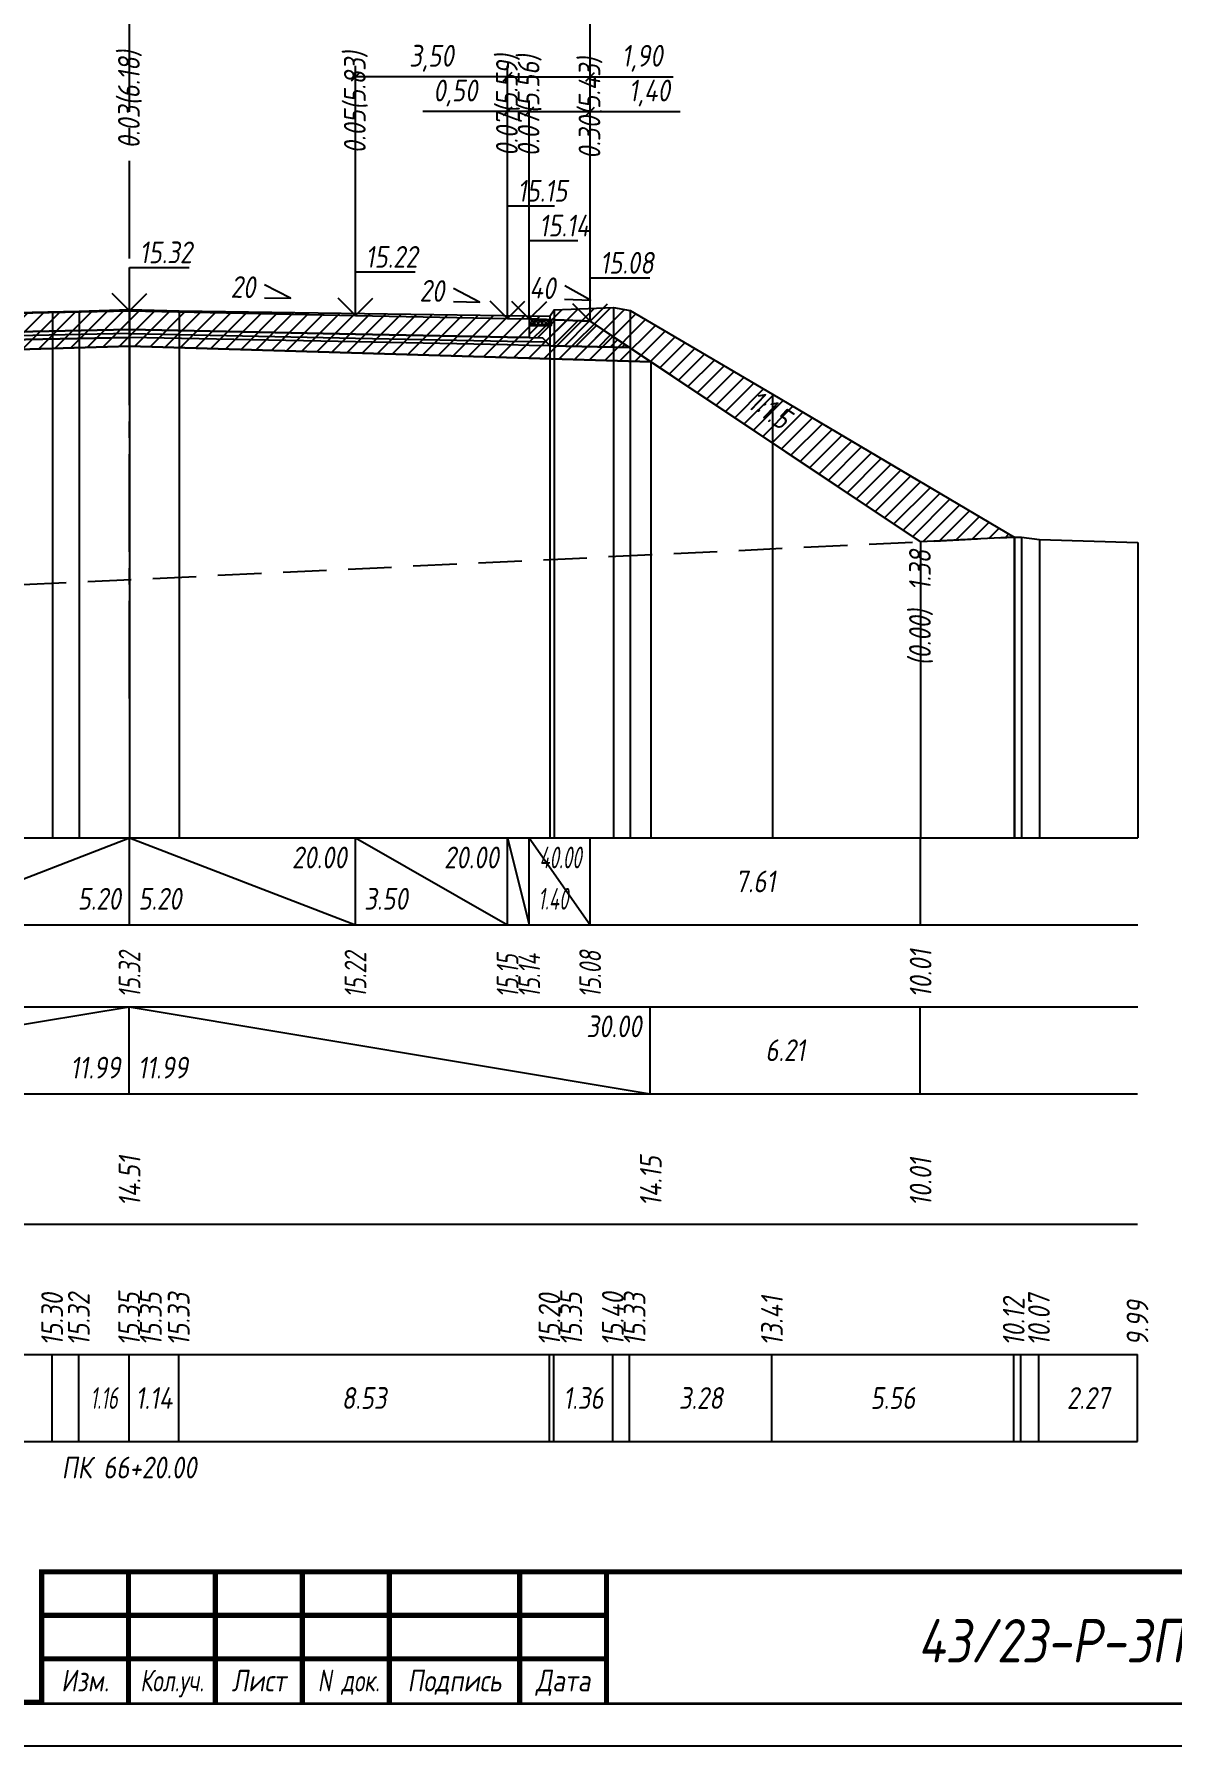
# Model space of a CAD drawing. Extents: x -717 to 1451, y -133302 to 233.
# Drawn here: x 199.1 to 330, y -104137.4 to -103940.6 of the extents above; entities that cross this region are included whole.
import ezdxf
from ezdxf.enums import TextEntityAlignment as Align

# ---------------------------------------------------------------- set-up
doc = ezdxf.new("R2010")
doc.units = 0
doc.linetypes.add('осевая2', pattern=[1.125, 0.75, -0.125, 0.125, -0.125])
doc.linetypes.add('штриховая', pattern=[0.75, 0.5, -0.25])
for name, color, linetype in [('Зарамочное оформление', 7, 'Continuous'), ('Интерполированный поперечник', 2, 'Continuous'), ('Код_510', 7, 'Continuous'), ('Код_514', 1, 'Continuous'), ('Код_516', 1, 'Continuous'), ('Контур_0', 7, 'Continuous'), ('Контур_2521', 7, 'Continuous'), ('Контур_2564', 7, 'Continuous'), ('Контур_2660', 7, 'Continuous'), ('Контур_2665', 7, 'Continuous'), ('Контур_400', 7, 'Continuous'), ('Контур_508', 7, 'Continuous'), ('Контур_512', 7, 'Continuous'), ('Контур_513', 7, 'Continuous'), ('Контур_818', 7, 'Continuous'), ('Красный поперечник', 1, 'Continuous'), ('Объём_2501', 7, 'Continuous'), ('Объём_2564', 7, 'Continuous'), ('Объём_2650', 7, 'Continuous'), ('Объём_2660', 7, 'Continuous'), ('Объём_2661', 7, 'Continuous'), ('Объём_2665', 7, 'Continuous'), ('Объём_2666', 7, 'Continuous'), ('Объём_2667', 7, 'Continuous'), ('Объём_2668', 7, 'Continuous'), ('Объём_2669', 7, 'Continuous'), ('Объём_2675', 7, 'Continuous'), ('Ось', 1, 'осевая2'), ('Откосы', 7, 'Continuous'), ('Отметки покрытия', 7, 'Continuous'), ('Подписи поперечников', 7, 'Continuous'), ('Рабочие отметки', 7, 'Continuous'), ('Рабочие отметки доп.', 7, 'Continuous'), ('Таблица', 7, 'Continuous'), ('Уклоны проезжей части', 7, 'Continuous'), ('Черный поперечник', 3, 'Continuous')]:
    doc.layers.add(name, color=color, linetype=linetype)
for name, color, linetype, true_color in [('Контур_2540', 2, 'Continuous', 0xffff00), ('Контур_2560', 2, 'Continuous', 0xffff00), ('Контур_2561', 7, 'Continuous', 0xff8040), ('Контур_2562', 3, 'Continuous', 0x00ff00), ('Контур_2563', 7, 'Continuous', 0xff8000), ('Контур_2570', 7, 'Continuous', 0x80ff00), ('Контур_2736', 4, 'Continuous', 0x00ffff), ('Контур_2737', 4, 'Continuous', 0x00ffff), ('Контур_2738', 4, 'Continuous', 0x00ffff), ('Контур_2739', 4, 'Continuous', 0x00ffff), ('Контур_2741', 4, 'Continuous', 0x00ffff), ('Контур_2742', 4, 'Continuous', 0x00ffff), ('Контур_2743', 4, 'Continuous', 0x00ffff), ('Контур_2744', 7, 'Continuous', 0xa4ffff), ('Контур_2745', 7, 'Continuous', 0xa4ffff), ('Контур_2747', 4, 'Continuous', 0x00ffff), ('Контур_2748', 4, 'Continuous', 0x00ffff), ('Контур_2749', 4, 'Continuous', 0x00ffff), ('Контур_2750', 4, 'Continuous', 0x00ffff), ('Контур_2751', 4, 'Continuous', 0x00ffff), ('Контур_2752', 4, 'Continuous', 0x00ffff), ('Контур_402', 7, 'Continuous', 0xff6464), ('Контур_703', 4, 'Continuous', 0x00ffff), ('Контур_705', 4, 'Continuous', 0x00ffff), ('Контур_707', 4, 'Continuous', 0x00ffff), ('Контур_720', 131, 'Continuous', 0xaaffff), ('Объём_2500', 7, 'Continuous', 0xc0c0c0), ('Объём_2520', 7, 'Continuous', 0x80ffff), ('Объём_2540', 2, 'Continuous', 0xffff00), ('Объём_2560', 2, 'Continuous', 0xffff00), ('Объём_2561', 7, 'Continuous', 0xff8040), ('Объём_2562', 3, 'Continuous', 0x00ff00), ('Объём_2563', 7, 'Continuous', 0xff8000), ('Объём_2580', 3, 'Continuous', 0x00ff00), ('Объём_2600', 7, 'Continuous', 0x808000)]:
    doc.layers.add(name, color=color, linetype=linetype, true_color=true_color)
doc.styles.get("Standard").update_dxf_attribs({"font": 'txt', "height": 2.5})
doc.styles.add('М', font='romand.shx', dxfattribs={"width": 0.8, "oblique": 10, "height": 2.5})
doc.dimstyles.new('ISO-25', dxfattribs={"dimtxt": 2.5, "dimasz": 2.5, "dimexe": 1.25, "dimexo": 0.625, "dimtad": 1, "dimtxsty": 'Standard', "dimcen": 2.5, "dimadec": 0, "dimazin": 0, "dimtfac": 1, "dimtmove": 0, "dimatfit": 3, "dimfxl": 1, "dimarcsym": 0})

# ---------------------------------------------------------------- blocks, each defined once
blk = doc.blocks.new('_Oblique')
at = {"color": 0, "linetype": 'ByBlock', "lineweight": -2}
blk.add_line((-0.5, -0.5), (0.5, 0.5), dxfattribs=at)
blk = doc.blocks.new('*D2106')
at = {"color": 0, "lineweight": -2, "transparency": 16777216}
for p, q in [((256.06, -103972.73), (256.06, -103948.19)), ((263.06, -103973.01), (263.06, -103948.19)), ((256.06, -103949.44), (263.06, -103949.44)), ((263.06, -103949.44), (273.42, -103949.44))]:
    blk.add_line(p, q, dxfattribs=at)
at = {"layer": 'Defpoints', "color": 0, "transparency": 16777216}
for p in [(263.06, -103949.44), (256.06, -103973.36), (263.06, -103973.64)]:
    blk.add_point(p, dxfattribs=at)
at = {"color": 0, "lineweight": -2, "transparency": 16777216, "rotation": 180}
blk.add_blockref('_Oblique', (256.06, -103949.44), dxfattribs=at)
at = {"color": 0, "lineweight": -2, "transparency": 16777216}
blk.add_blockref('_Oblique', (263.06, -103949.44), dxfattribs=at)
at = {"color": 0, "transparency": 16777216, "insert": (269.88, -103947.32), "char_height": 2.5, "width": 8.75, "attachment_point": 5, "style": 'М'}
blk.add_mtext('1,40', dxfattribs=at)
blk = doc.blocks.new('*D2108')
at = {"color": 0, "lineweight": -2, "transparency": 16777216}
for p, q in [((253.56, -103972.68), (253.56, -103948.19)), ((256.06, -103972.73), (256.06, -103948.19)), ((253.56, -103949.44), (243.8, -103949.44)), ((256.06, -103949.44), (253.56, -103949.44))]:
    blk.add_line(p, q, dxfattribs=at)
at = {"layer": 'Defpoints', "color": 0, "transparency": 16777216}
for p in [(256.06, -103949.44), (253.56, -103973.31), (256.06, -103973.36)]:
    blk.add_point(p, dxfattribs=at)
at = {"color": 0, "lineweight": -2, "transparency": 16777216, "rotation": 180}
blk.add_blockref('_Oblique', (253.56, -103949.44), dxfattribs=at)
at = {"color": 0, "lineweight": -2, "transparency": 16777216}
blk.add_blockref('_Oblique', (256.06, -103949.44), dxfattribs=at)
at = {"color": 0, "transparency": 16777216, "insert": (247.56, -103947.32), "char_height": 2.5, "width": 9.1667, "attachment_point": 5, "style": 'М'}
blk.add_mtext('0,50', dxfattribs=at)
blk = doc.blocks.new('*D2110')
at = {"color": 0, "lineweight": -2, "transparency": 16777216}
for p, q in [((236.06, -103972.33), (236.06, -103944.19)), ((253.56, -103972.68), (253.56, -103944.19)), ((253.56, -103945.44), (236.06, -103945.44))]:
    blk.add_line(p, q, dxfattribs=at)
at = {"layer": 'Defpoints', "color": 0, "transparency": 16777216}
for p in [(236.06, -103945.44), (236.06, -103972.96), (253.56, -103973.31)]:
    blk.add_point(p, dxfattribs=at)
at = {"color": 0, "lineweight": -2, "transparency": 16777216, "rotation": 180}
blk.add_blockref('_Oblique', (236.06, -103945.44), dxfattribs=at)
at = {"color": 0, "lineweight": -2, "transparency": 16777216}
blk.add_blockref('_Oblique', (253.56, -103945.44), dxfattribs=at)
at = {"color": 0, "transparency": 16777216, "insert": (244.81, -103943.32), "char_height": 2.5, "width": 9.5833, "attachment_point": 5, "style": 'М'}
blk.add_mtext('3,50', dxfattribs=at)
blk = doc.blocks.new('*D2111')
at = {"color": 0, "lineweight": -2, "transparency": 16777216}
for p, q in [((253.56, -103972.68), (253.56, -103944.19)), ((263.06, -103973.01), (263.06, -103944.19)), ((253.56, -103945.44), (263.06, -103945.44)), ((263.06, -103945.44), (272.6, -103945.44))]:
    blk.add_line(p, q, dxfattribs=at)
at = {"layer": 'Defpoints', "color": 0, "transparency": 16777216}
for p in [(253.56, -103945.44), (253.56, -103973.31), (263.06, -103973.64)]:
    blk.add_point(p, dxfattribs=at)
at = {"color": 0, "lineweight": -2, "transparency": 16777216, "rotation": 180}
blk.add_blockref('_Oblique', (253.56, -103945.44), dxfattribs=at)
at = {"color": 0, "lineweight": -2, "transparency": 16777216}
blk.add_blockref('_Oblique', (263.06, -103945.44), dxfattribs=at)
at = {"color": 0, "transparency": 16777216, "insert": (269.05, -103943.32), "char_height": 2.5, "width": 8.75, "attachment_point": 5, "style": 'М'}
blk.add_mtext('1,90', dxfattribs=at)
blk = doc.blocks.new('*D2113')
at = {"color": 0, "lineweight": -2, "transparency": 16777216}
for p, q in [((157.08, -103973.01), (157.08, -103936.19)), ((263.06, -103973.01), (263.06, -103936.19)), ((157.08, -103937.44), (263.06, -103937.44))]:
    blk.add_line(p, q, dxfattribs=at)
at = {"layer": 'Defpoints', "color": 0, "transparency": 16777216}
for p in [(263.06, -103937.44), (157.08, -103973.64), (263.06, -103973.64)]:
    blk.add_point(p, dxfattribs=at)
at = {"color": 0, "lineweight": -2, "transparency": 16777216, "rotation": 180}
blk.add_blockref('_Oblique', (157.08, -103937.44), dxfattribs=at)
at = {"color": 0, "lineweight": -2, "transparency": 16777216}
blk.add_blockref('_Oblique', (263.06, -103937.44), dxfattribs=at)
at = {"color": 0, "transparency": 16777216, "insert": (210.07, -103935.32), "char_height": 2.5, "width": 11.25, "attachment_point": 5, "style": 'М'}
blk.add_mtext('21,20', dxfattribs=at)
blk = doc.blocks.new('Штамп')
at = {"linetype": 'Continuous'}
blk.add_wipeout([(199.95, -411.25), (384.95, -411.25), (384.95, -426.25), (199.95, -426.25)], dxfattribs=at).dxf.layer = 'Зарамочное оформление'
at = {"layer": 'Зарамочное оформление', "linetype": 'Continuous', "lineweight": -3, "const_width": 0.6, "flags": 128}
for points in [[(199.95, -426.25), (199.95, -411.25), (384.95, -411.25)], [(209.95, -411.25), (209.95, -426.25)], [(219.95, -411.25), (219.95, -426.25)], [(229.95, -411.25), (229.95, -426.25)], [(239.95, -411.25), (239.95, -426.25)], [(254.95, -411.25), (254.95, -426.25)], [(264.95, -411.25), (264.95, -426.25)], [(374.95, -411.25), (374.95, -426.25)], [(199.95, -416.25), (264.95, -416.25)], [(374.95, -418.25), (384.95, -418.25)], [(199.95, -421.25), (264.95, -421.25)]]:
    blk.add_lwpolyline(points, dxfattribs=at)
at = {"linetype": 'Continuous', "insert": (319.95, -419.17), "char_height": 5, "width": 110, "attachment_point": 5, "style": 'М'}
blk.add_mtext('{\\Q10;\\W0.8;43/23-Р-ЗП2-1}', dxfattribs=at)
at = {"layer": 'Зарамочное оформление', "linetype": 'Continuous', "style": 'М', "oblique": 10}
for s, width, p in [('Лист', 0.8, (379.95, -414.66)), ('Изм.', 0.8, (204.95, -423.75)), ('Кол.уч.', 0.7, (214.95, -423.75)), ('Лист', 0.8, (224.95, -423.75)), ('N док.', 0.7, (235.28, -423.75)), ('Подпись', 0.8, (247.45, -423.75)), ('Дата', 0.8, (259.95, -423.75))]:
    blk.add_text(s, height=2.5, dxfattribs=dict(at, width=width)).set_placement(p, align=Align.MIDDLE_CENTER)
blk = doc.blocks.new('шифр')
blk.add_blockref('Штамп', (0, -103766))

msp = doc.modelspace()

# ---------------------------------------------------------------- hatches: boundary and pattern name
at = {"layer": 'Объём_2563'}
h = msp.add_hatch(dxfattribs=at)
h.set_pattern_fill('ANSI31', color=256, scale=0.3)
h.paths.add_polyline_path([(257.564, -103975.475), (258.483, -103976.393), (267.564, -103976.575), (263.064, -103973.575), (258.565, -103973.395), (258.57, -103974.048), (256.064, -103974.048), (256.064, -103975.445)])
at = {"layer": 'Объём_2600'}
h = msp.add_hatch(dxfattribs=at)
h.set_pattern_fill('ANSI31', color=6, scale=0.4)
h.paths.add_polyline_path([(210.074, -103976.425), (150.109, -103978.224), (105, -104008.297), (94.225, -104008.812), (151.771, -103974.441), (152.868, -103973.795), (152.868, -103973.045), (162.222, -103972.525), (162.722, -103973.279), (204.284, -103972.409), (210.074, -103972.223)])
h = msp.add_hatch(dxfattribs=at)
h.set_pattern_fill('ANSI31', color=6, scale=0.4)
h.paths.add_polyline_path([(301.09, -103998.925), (270.038, -103978.224), (210.074, -103976.425), (210.074, -103972.223), (210.079, -103972.223), (215.78, -103972.359), (258.432, -103972.991), (258.933, -103972.24), (265.734, -103971.986), (267.659, -103972.329), (284.043, -103981.959), (311.851, -103998.388), (311.87, -103998.41)])

# ---------------------------------------------------------------- linework, layer by layer
at = {"flags": 128}
msp.add_lwpolyline([(-30.054, -104137.421), (389.946, -104137.421), (389.946, -103840.421), (-30.054, -103840.421)], close=True, dxfattribs=at)
at = {"const_width": 0.6, "flags": 128}
msp.add_lwpolyline([(-10.054, -104132.421), (384.946, -104132.421), (384.946, -103845.421), (-10.054, -103845.421)], close=True, dxfattribs=at)
at = {"layer": 'Код_510'}
for p, q in [((201.162, -104102.421), (201.162, -104092.421)), ((204.229, -104102.421), (204.229, -104092.421)), ((210.019, -104102.421), (210.019, -104092.421)), ((210.025, -104102.421), (210.025, -104092.421)), ((215.726, -104102.421), (215.726, -104092.421)), ((258.378, -104102.421), (258.378, -104092.421)), ((258.878, -104102.421), (258.878, -104092.421)), ((265.68, -104102.421), (265.68, -104092.421)), ((267.605, -104102.421), (267.605, -104092.421)), ((283.988, -104102.421), (283.988, -104092.421)), ((311.797, -104102.421), (311.797, -104092.421)), ((311.822, -104102.421), (311.822, -104092.421)), ((312.629, -104102.421), (312.629, -104092.421)), ((314.707, -104102.421), (314.707, -104092.421)), ((326.036, -104102.421), (326.036, -104092.421))]:
    msp.add_line(p, q, dxfattribs=at)
at = {"layer": 'Код_514'}
for p, q in [((184.083, -104043), (210.074, -104033)), ((210.074, -104043), (210.074, -104033)), ((210.074, -104033), (236.064, -104043)), ((236.064, -104043), (236.064, -104033)), ((236.064, -104033), (253.564, -104043)), ((253.564, -104043), (253.564, -104033)), ((253.564, -104033), (256.064, -104043)), ((256.064, -104043), (256.064, -104033)), ((256.064, -104033), (263.064, -104043)), ((263.064, -104043), (263.064, -104033)), ((301.09, -104043), (301.09, -104033))]:
    msp.add_line(p, q, dxfattribs=at)
at = {"layer": 'Код_516'}
for p, q in [((150.055, -104062.421), (210.019, -104052.421)), ((210.019, -104062.421), (210.019, -104052.421)), ((210.019, -104052.421), (269.984, -104062.421)), ((269.984, -104062.421), (269.984, -104052.421)), ((301.036, -104062.421), (301.036, -104052.421))]:
    msp.add_line(p, q, dxfattribs=at)
at = {"layer": 'Контур_0', "flags": 128}
for points in [[(210.074, -103972.375), (184.083, -103972.895), (166.583, -103973.245), (166.583, -103973.245), (166.583, -103973.245), (166.583, -103973.245), (166.583, -103973.245), (164.083, -103973.295), (164.083, -103975.445), (166.583, -103975.395), (166.583, -103975.395), (166.583, -103975.395), (166.583, -103975.395), (166.583, -103975.395), (166.583, -103975.395), (184.083, -103975.045), (210.074, -103974.525), (210.074, -103972.375)], [(210.074, -103972.375), (236.064, -103972.895), (253.564, -103973.245), (253.564, -103973.245), (253.564, -103973.245), (253.564, -103973.245), (253.564, -103973.245), (253.564, -103973.245), (256.064, -103973.295), (256.064, -103975.445), (253.564, -103975.395), (253.564, -103975.395), (253.564, -103975.395), (253.564, -103975.395), (253.564, -103975.395), (253.564, -103975.395), (236.064, -103975.045), (210.074, -103974.525), (210.074, -103972.375)], [(263.064, -103973.575), (263.064, -103973.575)], [(263.064, -103973.575), (301.09, -103998.925), (301.09, -103998.925), (301.09, -103998.925), (301.09, -103998.925), (301.09, -103998.925), (301.09, -103998.925), (301.09, -103998.925), (301.09, -103998.925), (301.09, -103998.925), (301.09, -103998.925), (301.09, -103998.925), (301.09, -103998.925), (301.09, -103998.925), (301.09, -103998.925), (301.09, -103998.925)], [(263.064, -103973.575), (301.09, -103998.925), (301.09, -103998.925), (301.09, -103998.925), (301.09, -103998.925), (301.09, -103998.925), (301.09, -103998.925), (301.09, -103998.925), (301.09, -103998.925), (301.09, -103998.925), (301.09, -103998.925), (301.09, -103998.925), (301.09, -103998.925), (301.09, -103998.925), (301.09, -103998.925), (301.09, -103998.925), (301.09, -103998.925), (301.09, -103998.925), (301.09, -103998.925), (301.09, -103998.925), (301.09, -103998.925), (301.09, -103998.925), (301.09, -103998.925), (301.09, -103998.925), (301.09, -103998.925), (301.09, -103998.925), (301.09, -103998.925), (301.09, -103998.925), (301.09, -103998.925), (301.09, -103998.925)], [(210.074, -103974.525), (184.083, -103975.045), (166.583, -103975.395), (166.583, -103975.395), (166.583, -103975.395), (166.583, -103975.395), (166.583, -103975.395), (166.583, -103975.395), (164.083, -103975.445), (162.583, -103975.475), (161.665, -103976.393), (164.083, -103976.345), (166.583, -103976.295), (166.583, -103976.295), (166.583, -103976.295), (166.583, -103976.295), (166.583, -103976.295), (166.583, -103976.295), (184.083, -103975.945), (210.074, -103975.425), (210.074, -103974.525)], [(210.074, -103974.525), (236.064, -103975.045), (253.564, -103975.395), (253.564, -103975.395), (253.564, -103975.395), (253.564, -103975.395), (253.564, -103975.395), (253.564, -103975.395), (256.064, -103975.445), (257.564, -103975.475), (258.483, -103976.393), (256.064, -103976.345), (253.564, -103976.295), (253.564, -103976.295), (253.564, -103976.295), (253.564, -103976.295), (253.564, -103976.295), (253.564, -103976.295), (236.064, -103975.945), (210.074, -103975.425), (210.074, -103974.525)], [(256.064, -103975.445), (257.564, -103975.475), (258.483, -103976.393), (267.564, -103976.575)]]:
    msp.add_lwpolyline(points, dxfattribs=at)
at = {"layer": 'Контур_2521', "color": 250, "flags": 128}
for points in [[(210.074, -103974.975), (184.083, -103975.495), (166.583, -103975.845), (166.583, -103975.845), (166.583, -103975.845), (166.583, -103975.845), (166.583, -103975.845), (166.583, -103975.845), (164.083, -103975.895), (162.124, -103975.934)], [(210.074, -103974.975), (236.064, -103975.495), (253.564, -103975.845), (253.564, -103975.845), (253.564, -103975.845), (253.564, -103975.845), (253.564, -103975.845), (253.564, -103975.845), (256.064, -103975.895), (258.023, -103975.934)]]:
    msp.add_lwpolyline(points, dxfattribs=at)
at = {"layer": 'Контур_2540', "flags": 128}
for points in [[(184.083, -103975.945), (166.583, -103976.295), (164.083, -103976.345), (161.665, -103976.393), (152.583, -103976.575), (150.109, -103978.224), (210.074, -103976.425), (210.074, -103975.425), (184.083, -103975.945)], [(210.074, -103976.425), (270.038, -103978.224), (267.564, -103976.575), (258.483, -103976.393), (256.064, -103976.345), (253.564, -103976.295), (236.064, -103975.945), (210.074, -103975.425), (210.074, -103976.425)]]:
    msp.add_lwpolyline(points, dxfattribs=at)
at = {"layer": 'Контур_2560', "flags": 128}
msp.add_lwpolyline([(256.064, -103973.295), (263.064, -103973.575), (263.064, -103973.575), (263.064, -103973.575)], dxfattribs=at)
at = {"layer": 'Контур_2561', "flags": 128}
msp.add_lwpolyline([(256.064, -103973.295), (256.064, -103973.295), (263.064, -103973.575), (263.064, -103973.575), (256.064, -103973.295)], dxfattribs=at)
at = {"layer": 'Контур_2562', "flags": 128}
msp.add_lwpolyline([(263.064, -103973.575), (263.064, -103973.575), (263.064, -103973.575), (263.064, -103973.575), (263.064, -103973.575)], dxfattribs=at)
at = {"layer": 'Контур_2563', "flags": 128}
msp.add_lwpolyline([(257.564, -103975.475), (258.483, -103976.393), (267.564, -103976.575), (263.064, -103973.575), (256.064, -103973.295), (256.064, -103975.445), (257.564, -103975.475)], dxfattribs=at)
at = {"layer": 'Контур_2564', "flags": 128}
msp.add_lwpolyline([(256.064, -103973.295), (263.064, -103973.575)], dxfattribs=at)
at = {"layer": 'Контур_2570', "flags": 128}
msp.add_lwpolyline([(92.849, -104009.633), (151.771, -103974.441), (152.868, -103973.795), (152.868, -103973.045), (153.315, -103973.018), (162.222, -103972.525), (162.617, -103973.118), (162.722, -103973.279), (201.217, -103972.473), (204.284, -103972.409), (210.074, -103972.223), (210.079, -103972.223), (215.78, -103972.359), (258.432, -103972.991), (258.933, -103972.24), (265.734, -103971.986), (267.659, -103972.329), (284.043, -103981.959), (311.851, -103998.388), (311.876, -103998.418), (312.684, -103998.402), (314.761, -103998.663), (326.09, -103999.025)], dxfattribs=at)
at = {"layer": 'Контур_2660', "flags": 128}
for points in [[(150.109, -103978.224), (210.074, -103976.425)], [(210.074, -103976.425), (270.038, -103978.224)]]:
    msp.add_lwpolyline(points, dxfattribs=at)
at = {"layer": 'Контур_2665', "flags": 128}
msp.add_lwpolyline([(263.064, -103973.575), (263.064, -103973.575)], dxfattribs=at)
at = {"layer": 'Контур_2736', "flags": 128}
msp.add_lwpolyline([(263.064, -103973.575), (301.09, -103998.925)], dxfattribs=at)
at = {"layer": 'Контур_2737', "flags": 128}
msp.add_lwpolyline([(301.09, -103998.925), (301.09, -103998.925)], dxfattribs=at)
at = {"layer": 'Контур_2738', "flags": 128}
msp.add_lwpolyline([(301.09, -103998.925), (301.09, -103998.925)], dxfattribs=at)
at = {"layer": 'Контур_2739', "flags": 128}
msp.add_lwpolyline([(301.09, -103998.925), (301.09, -103998.925)], dxfattribs=at)
at = {"layer": 'Контур_2741', "flags": 128}
msp.add_lwpolyline([(301.09, -103998.925), (301.09, -103998.925)], dxfattribs=at)
at = {"layer": 'Контур_2742', "flags": 128}
msp.add_lwpolyline([(301.09, -103998.925), (301.09, -103998.925)], dxfattribs=at)
at = {"layer": 'Контур_2743', "flags": 128}
msp.add_lwpolyline([(301.09, -103998.925), (301.09, -103998.925)], dxfattribs=at)
at = {"layer": 'Контур_2744', "flags": 128}
msp.add_lwpolyline([(301.09, -103998.925), (301.09, -103998.925)], dxfattribs=at)
msp.add_lwpolyline([(301.09, -103998.925), (301.09, -103998.925)], dxfattribs=at)
msp.add_lwpolyline([(301.09, -103998.925), (301.09, -103998.925)], dxfattribs=at)
msp.add_lwpolyline([(301.09, -103998.925), (301.09, -103998.925)], dxfattribs=at)
msp.add_lwpolyline([(301.09, -103998.925), (301.09, -103998.925)], dxfattribs=at)
msp.add_lwpolyline([(301.09, -103998.925), (301.09, -103998.925)], dxfattribs=at)
at = {"layer": 'Контур_2745', "flags": 128}
msp.add_lwpolyline([(301.09, -103998.925), (301.09, -103998.925)], dxfattribs=at)
msp.add_lwpolyline([(301.09, -103998.925), (301.09, -103998.925)], dxfattribs=at)
msp.add_lwpolyline([(301.09, -103998.925), (301.09, -103998.925)], dxfattribs=at)
msp.add_lwpolyline([(301.09, -103998.925), (301.09, -103998.925)], dxfattribs=at)
msp.add_lwpolyline([(301.09, -103998.925), (301.09, -103998.925)], dxfattribs=at)
msp.add_lwpolyline([(301.09, -103998.925), (301.09, -103998.925)], dxfattribs=at)
at = {"layer": 'Контур_2747', "flags": 128}
msp.add_lwpolyline([(301.09, -103998.925), (301.09, -103998.925)], dxfattribs=at)
at = {"layer": 'Контур_2748', "flags": 128}
msp.add_lwpolyline([(301.09, -103998.925), (301.09, -103998.925)], dxfattribs=at)
at = {"layer": 'Контур_2749', "flags": 128}
msp.add_lwpolyline([(301.09, -103998.925), (301.09, -103998.925)], dxfattribs=at)
at = {"layer": 'Контур_2750', "flags": 128}
msp.add_lwpolyline([(301.09, -103998.925), (301.09, -103998.925)], dxfattribs=at)
at = {"layer": 'Контур_2751', "flags": 128}
msp.add_lwpolyline([(301.09, -103998.925), (301.09, -103998.925)], dxfattribs=at)
at = {"layer": 'Контур_2752', "flags": 128}
msp.add_lwpolyline([(301.09, -103998.925), (301.09, -103998.925)], dxfattribs=at)
at = {"layer": 'Контур_400', "flags": 128}
for points in [[(164.083, -103973.295), (166.583, -103973.245), (166.583, -103973.245), (166.583, -103973.245), (166.583, -103973.245), (166.583, -103973.245), (166.583, -103973.245), (184.083, -103972.895), (210.074, -103972.375)], [(210.074, -103972.375), (236.064, -103972.895), (253.564, -103973.245), (253.564, -103973.245), (253.564, -103973.245), (253.564, -103973.245), (253.564, -103973.245), (253.564, -103973.245), (256.064, -103973.295)]]:
    msp.add_lwpolyline(points, dxfattribs=at)
at = {"layer": 'Контур_402', "flags": 128}
msp.add_lwpolyline([(150.109, -103978.224), (210.074, -103976.425), (270.038, -103978.224)], dxfattribs=at)
at = {"layer": 'Контур_508', "flags": 128}
msp.add_lwpolyline([(105, -104008.297), (150.109, -103978.224), (210.074, -103976.425), (270.038, -103978.224), (301.09, -103998.925)], dxfattribs=at)
at = {"layer": 'Контур_512', "flags": 128}
msp.add_lwpolyline([(105, -104008.297), (150.109, -103978.224), (210.074, -103976.425), (270.038, -103978.224), (301.09, -103998.925)], dxfattribs=at)
at = {"layer": 'Контур_513', "flags": 128}
msp.add_lwpolyline([(105, -104008.297), (150.109, -103978.224), (210.074, -103976.425), (270.038, -103978.224), (301.09, -103998.925)], dxfattribs=at)
at = {"layer": 'Контур_703', "flags": 128}
for points in [[(263.064, -103973.575), (301.09, -103998.925)], [(301.09, -103998.925), (301.09, -103998.925)]]:
    msp.add_lwpolyline(points, dxfattribs=at)
at = {"layer": 'Контур_705', "flags": 128}
msp.add_lwpolyline([(301.09, -103998.925), (301.09, -103998.925)], dxfattribs=at)
at = {"layer": 'Контур_707', "flags": 128}
msp.add_lwpolyline([(301.09, -103998.925), (301.09, -103998.925)], dxfattribs=at)
at = {"layer": 'Контур_720', "flags": 128}
msp.add_lwpolyline([(301.09, -103998.925), (301.09, -103998.925)], dxfattribs=at)
at = {"layer": 'Контур_818', "flags": 128}
msp.add_lwpolyline([(105, -104002.376), (151.771, -103974.441), (152.868, -103973.795), (152.868, -103973.045), (153.315, -103973.018), (162.222, -103972.525), (162.617, -103973.118), (162.722, -103973.279), (201.217, -103972.473), (204.284, -103972.409), (210.074, -103972.223), (210.079, -103972.223), (215.78, -103972.359), (258.432, -103972.991), (258.933, -103972.24), (265.734, -103971.986), (267.659, -103972.329), (284.043, -103981.959), (301.09, -103992.031)], dxfattribs=at)
at = {"layer": 'Красный поперечник'}
for p, q in [((184.083, -103972.895), (210.074, -103972.375)), ((210.074, -103972.375), (236.064, -103972.895)), ((236.064, -103972.895), (253.564, -103973.245)), ((253.564, -103973.245), (256.064, -103973.295)), ((256.064, -103973.295), (263.064, -103973.575)), ((263.064, -103973.575), (301.09, -103998.925)), ((210.074, -103976.425), (210.074, -104033)), ((270.038, -103978.224), (270.038, -104033)), ((301.09, -103998.925), (301.09, -104033))]:
    msp.add_line(p, q, dxfattribs=at)
at = {"layer": 'Объём_2500', "flags": 128}
for points in [[(210.074, -103972.375), (184.083, -103972.895), (166.583, -103973.245), (166.583, -103973.245), (166.583, -103973.245), (166.583, -103973.245), (166.583, -103973.245), (164.083, -103973.295), (164.083, -103975.445), (166.583, -103975.395), (166.583, -103975.395), (166.583, -103975.395), (166.583, -103975.395), (166.583, -103975.395), (166.583, -103975.395), (184.083, -103975.045), (210.074, -103974.525), (210.074, -103972.375)], [(210.074, -103972.375), (236.064, -103972.895), (253.564, -103973.245), (253.564, -103973.245), (253.564, -103973.245), (253.564, -103973.245), (253.564, -103973.245), (253.564, -103973.245), (256.064, -103973.295), (256.064, -103975.445), (253.564, -103975.395), (253.564, -103975.395), (253.564, -103975.395), (253.564, -103975.395), (253.564, -103975.395), (253.564, -103975.395), (236.064, -103975.045), (210.074, -103974.525), (210.074, -103972.375)]]:
    msp.add_lwpolyline(points, dxfattribs=at)
at = {"layer": 'Объём_2501', "flags": 128}
for points in [[(164.083, -103973.295), (166.583, -103973.245), (166.583, -103973.245), (166.583, -103973.245), (166.583, -103973.245), (166.583, -103973.245), (166.583, -103973.245), (184.083, -103972.895), (210.074, -103972.375)], [(210.074, -103972.375), (236.064, -103972.895), (253.564, -103973.245), (253.564, -103973.245), (253.564, -103973.245), (253.564, -103973.245), (253.564, -103973.245), (253.564, -103973.245), (256.064, -103973.295)]]:
    msp.add_lwpolyline(points, dxfattribs=at)
at = {"layer": 'Объём_2520', "color": 250, "flags": 128}
for points in [[(210.074, -103974.525), (184.083, -103975.045), (166.583, -103975.395), (166.583, -103975.395), (166.583, -103975.395), (166.583, -103975.395), (166.583, -103975.395), (166.583, -103975.395), (164.083, -103975.445), (162.583, -103975.475), (161.665, -103976.393), (164.083, -103976.345), (166.583, -103976.295), (166.583, -103976.295), (166.583, -103976.295), (166.583, -103976.295), (166.583, -103976.295), (166.583, -103976.295), (184.083, -103975.945), (210.074, -103975.425), (210.074, -103974.525)], [(210.074, -103974.525), (236.064, -103975.045), (253.564, -103975.395), (253.564, -103975.395), (253.564, -103975.395), (253.564, -103975.395), (253.564, -103975.395), (253.564, -103975.395), (256.064, -103975.445), (257.564, -103975.475), (258.483, -103976.393), (256.064, -103976.345), (253.564, -103976.295), (253.564, -103976.295), (253.564, -103976.295), (253.564, -103976.295), (253.564, -103976.295), (253.564, -103976.295), (236.064, -103975.945), (210.074, -103975.425), (210.074, -103974.525)]]:
    msp.add_lwpolyline(points, dxfattribs=at)
at = {"layer": 'Объём_2540', "flags": 128}
for points in [[(184.083, -103975.945), (166.583, -103976.295), (164.083, -103976.345), (161.665, -103976.393), (152.583, -103976.575), (150.109, -103978.224), (210.074, -103976.425), (210.074, -103975.425), (184.083, -103975.945)], [(210.074, -103976.425), (270.038, -103978.224), (267.564, -103976.575), (258.483, -103976.393), (256.064, -103976.345), (253.564, -103976.295), (236.064, -103975.945), (210.074, -103975.425), (210.074, -103976.425)]]:
    msp.add_lwpolyline(points, dxfattribs=at)
at = {"layer": 'Объём_2560', "flags": 128}
msp.add_lwpolyline([(256.064, -103973.295), (263.064, -103973.575), (263.064, -103973.575), (263.064, -103973.575)], dxfattribs=at)
at = {"layer": 'Объём_2561', "flags": 128}
msp.add_lwpolyline([(256.064, -103973.295), (256.064, -103973.295), (263.064, -103973.575), (263.064, -103973.575), (256.064, -103973.295)], dxfattribs=at)
at = {"layer": 'Объём_2562', "flags": 128}
msp.add_lwpolyline([(263.064, -103973.575), (263.064, -103973.575), (263.064, -103973.575), (263.064, -103973.575), (263.064, -103973.575)], dxfattribs=at)
at = {"layer": 'Объём_2563', "color": 250, "flags": 128}
msp.add_lwpolyline([(257.564, -103975.475), (258.483, -103976.393), (267.564, -103976.575), (263.064, -103973.575), (258.565, -103973.395), (258.57, -103974.048), (256.064, -103974.048), (256.064, -103975.445), (257.564, -103975.475)], dxfattribs=at)
at = {"layer": 'Объём_2564', "flags": 128}
msp.add_lwpolyline([(256.064, -103973.295), (263.064, -103973.575)], dxfattribs=at)
at = {"layer": 'Объём_2580', "flags": 128}
msp.add_lwpolyline([(263.064, -103973.575), (263.064, -103973.575)], dxfattribs=at)
at = {"layer": 'Объём_2600', "color": 5, "flags": 128}
msp.add_lwpolyline([(311.876, -103998.418), (311.87, -103998.41), (311.881, -103998.41), (311.876, -103998.418), (311.876, -103998.418)], dxfattribs=at)
at = {"layer": 'Объём_2650', "color": 6, "flags": 128}
for points in [[(210.074, -103976.425), (150.109, -103978.224), (105, -104008.297), (94.225, -104008.812), (151.771, -103974.441), (152.868, -103973.795), (152.868, -103973.045), (162.222, -103972.525), (162.722, -103973.279), (204.284, -103972.409), (210.074, -103972.223), (210.074, -103976.425), (210.074, -103976.425)], [(301.09, -103998.925), (270.038, -103978.224), (210.074, -103976.425), (210.074, -103972.223), (210.079, -103972.223), (215.78, -103972.359), (258.432, -103972.991), (258.933, -103972.24), (265.734, -103971.986), (267.659, -103972.329), (284.043, -103981.959), (311.851, -103998.388), (311.87, -103998.41), (301.09, -103998.925), (301.09, -103998.925)]]:
    msp.add_lwpolyline(points, dxfattribs=at)
at = {"layer": 'Объём_2660', "flags": 128}
for points in [[(150.109, -103978.224), (210.074, -103976.425)], [(210.074, -103976.425), (270.038, -103978.224)]]:
    msp.add_lwpolyline(points, dxfattribs=at)
at = {"layer": 'Объём_2661', "flags": 128}
msp.add_lwpolyline([(263.064, -103973.575), (301.09, -103998.925)], dxfattribs=at)
at = {"layer": 'Объём_2665', "flags": 128}
msp.add_lwpolyline([(263.064, -103973.575), (263.064, -103973.575)], dxfattribs=at)
at = {"layer": 'Объём_2666', "flags": 128}
msp.add_lwpolyline([(263.064, -103973.575), (301.09, -103998.925)], dxfattribs=at)
at = {"layer": 'Объём_2667', "flags": 128}
msp.add_lwpolyline([(301.09, -103998.925), (301.09, -103998.925)], dxfattribs=at)
msp.add_lwpolyline([(301.09, -103998.925), (301.09, -103998.925)], dxfattribs=at)
at = {"layer": 'Объём_2668', "flags": 128}
msp.add_lwpolyline([(301.09, -103998.925), (301.09, -103998.925)], dxfattribs=at)
msp.add_lwpolyline([(301.09, -103998.925), (301.09, -103998.925)], dxfattribs=at)
at = {"layer": 'Объём_2669', "flags": 128}
msp.add_lwpolyline([(301.09, -103998.925), (301.09, -103998.925)], dxfattribs=at)
msp.add_lwpolyline([(301.09, -103998.925), (301.09, -103998.925)], dxfattribs=at)
at = {"layer": 'Объём_2675', "flags": 128}
msp.add_lwpolyline([(301.09, -103998.925), (301.09, -103998.925)], dxfattribs=at)
msp.add_lwpolyline([(301.09, -103998.925), (301.09, -103998.925)], dxfattribs=at)
msp.add_lwpolyline([(301.09, -103998.925), (301.09, -103998.925)], dxfattribs=at)
msp.add_lwpolyline([(301.09, -103998.925), (301.09, -103998.925)], dxfattribs=at)
msp.add_lwpolyline([(301.09, -103998.925), (301.09, -103998.925)], dxfattribs=at)
msp.add_lwpolyline([(301.09, -103998.925), (301.09, -103998.925)], dxfattribs=at)
msp.add_lwpolyline([(301.09, -103998.925), (301.09, -103998.925)], dxfattribs=at)
msp.add_lwpolyline([(301.09, -103998.925), (301.09, -103998.925)], dxfattribs=at)
msp.add_lwpolyline([(301.09, -103998.925), (301.09, -103998.925)], dxfattribs=at)
msp.add_lwpolyline([(301.09, -103998.925), (301.09, -103998.925)], dxfattribs=at)
msp.add_lwpolyline([(301.09, -103998.925), (301.09, -103998.925)], dxfattribs=at)
msp.add_lwpolyline([(301.09, -103998.925), (301.09, -103998.925)], dxfattribs=at)
at = {"layer": 'Ось', "ltscale": 15}
msp.add_line((210.074, -104016.971), (210.074, -103931.346), dxfattribs=at)
at = {"layer": 'Откосы', "color": 1, "flags": 128}
for points in [[(225.582, -103970.868), (228.582, -103970.928), (225.612, -103969.368)], [(247.327, -103971.303), (250.327, -103971.363), (247.357, -103969.803)], [(260.103, -103971.008), (263.101, -103971.128), (260.163, -103969.509)]]:
    msp.add_lwpolyline(points, dxfattribs=at)
at = {"layer": 'Отметки покрытия', "color": 1}
for p, q in [((253.564, -103973.245), (253.564, -103960.295)), ((253.564, -103960.295), (258.964, -103960.295)), ((256.064, -103973.295), (256.064, -103964.295)), ((256.064, -103964.295), (261.664, -103964.295)), ((210.074, -103972.375), (210.074, -103967.375)), ((210.074, -103967.375), (216.924, -103967.375)), ((236.064, -103972.895), (236.064, -103967.895)), ((236.064, -103967.895), (242.914, -103967.895)), ((263.064, -103973.575), (263.064, -103968.575)), ((263.064, -103968.575), (269.914, -103968.575)), ((210.074, -103972.375), (208.074, -103970.375)), ((210.074, -103972.375), (212.074, -103970.375)), ((236.064, -103972.895), (234.064, -103970.895)), ((236.064, -103972.895), (238.064, -103970.895)), ((253.564, -103973.245), (251.564, -103971.245)), ((253.564, -103973.245), (255.564, -103971.245)), ((256.064, -103973.295), (254.064, -103971.295)), ((256.064, -103973.295), (258.064, -103971.295)), ((263.064, -103973.575), (261.064, -103971.575)), ((263.064, -103973.575), (265.064, -103971.575))]:
    msp.add_line(p, q, dxfattribs=at)
at = {"layer": 'Таблица'}
for p, q in [((80, -104033), (326.09, -104033)), ((80, -104043), (326.09, -104043)), ((80, -104052.421), (326.09, -104052.421)), ((79.946, -104062.421), (326.036, -104062.421)), ((79.946, -104077.421), (326.036, -104077.421)), ((79.946, -104092.421), (326.036, -104092.421)), ((79.946, -104102.421), (326.036, -104102.421))]:
    msp.add_line(p, q, dxfattribs=at)
at = {"layer": 'Черный поперечник', "color": 7}
for p, q in [((210.074, -103972.223), (210.074, -104033)), ((210.079, -103972.223), (210.079, -104033)), ((258.933, -103972.24), (258.933, -104033)), ((265.734, -103971.986), (265.734, -104033)), ((201.217, -103972.473), (201.217, -104033)), ((204.284, -103972.409), (204.284, -104033)), ((215.78, -103972.359), (215.78, -104033)), ((258.432, -103972.991), (258.432, -104033)), ((267.659, -103972.329), (267.659, -104033)), ((284.043, -103981.959), (284.043, -104033)), ((311.851, -103998.388), (311.851, -104033)), ((311.876, -103998.418), (311.876, -104033)), ((312.684, -103998.402), (312.684, -104033)), ((314.761, -103998.663), (314.761, -104033)), ((326.09, -103999.025), (326.09, -104033))]:
    msp.add_line(p, q, dxfattribs=at)
at = {"layer": 'Черный поперечник', "flags": 128}
msp.add_lwpolyline([(92.849, -104008.883), (151.771, -103973.691), (152.868, -103973.045), (153.315, -103973.018), (162.222, -103972.525), (162.617, -103973.118), (162.722, -103973.279), (201.217, -103972.473), (204.284, -103972.409), (210.074, -103972.223), (210.079, -103972.223), (215.78, -103972.359), (258.432, -103972.991), (258.933, -103972.24), (265.734, -103971.986), (267.659, -103972.329), (284.043, -103981.959), (311.851, -103998.388), (311.876, -103998.418), (312.684, -103998.402), (314.761, -103998.663), (326.09, -103999.025)], dxfattribs=at)

# ---------------------------------------------------------------- texts
at = {"layer": 'Код_510', "style": 'М', "oblique": 10, "width": 0.8}
for s, p in [('15.30', (201.162, -104091.421)), ('15.32', (204.229, -104091.421)), ('15.35', (210.019, -104091.421)), ('15.35', (212.519, -104091.421)), ('15.33', (215.726, -104091.421)), ('15.20', (258.378, -104091.421)), ('15.35', (260.878, -104091.421)), ('15.40', (265.68, -104091.421)), ('15.33', (268.18, -104091.421)), ('13.41', (283.988, -104091.421)), ('10.12', (311.797, -104091.421)), ('10.07', (314.707, -104091.421)), ('9.99', (326.036, -104091.421))]:
    msp.add_text(s, height=2.5, rotation=90, dxfattribs=at).set_placement(p, align=Align.MIDDLE_LEFT)
at = {"layer": 'Код_510', "style": 'М', "oblique": 10}
for s, width, p in [('1.16', 0.6, (207.124, -104097.421)), ('1.14', 0.8, (212.875, -104097.421)), ('8.53', 0.8, (237.052, -104097.421)), ('1.36', 0.8, (262.279, -104097.421)), ('3.28', 0.8, (275.797, -104097.421)), ('5.56', 0.8, (297.893, -104097.421)), ('2.27', 0.8, (320.371, -104097.421))]:
    msp.add_text(s, height=2.5, dxfattribs=dict(at, width=width)).set_placement(p, align=Align.MIDDLE_CENTER)
at = {"layer": 'Код_514', "style": 'М', "oblique": 10}
for s, width, p in [('20.00', 0.8, (235.064, -104034)), ('20.00', 0.8, (252.564, -104034)), ('40.00', 0.6, (262.064, -104034))]:
    msp.add_text(s, height=2.5, dxfattribs=dict(at, width=width)).set_placement(p, align=Align.TOP_RIGHT)
at = {"layer": 'Код_514', "style": 'М', "oblique": 10, "width": 0.8}
msp.add_text('7.61', height=2.5, dxfattribs=at).set_placement((282.077, -104038), align=Align.MIDDLE_CENTER)
msp.add_text('5.20', height=2.5, dxfattribs=at).set_placement((209.074, -104042), align=Align.BOTTOM_RIGHT)
at = {"layer": 'Код_514', "style": 'М', "oblique": 10}
for s, width, p in [('5.20', 0.8, (211.074, -104042)), ('3.50', 0.8, (237.064, -104042)), ('1.40', 0.6, (257.064, -104042))]:
    msp.add_text(s, height=2.5, dxfattribs=dict(at, width=width)).set_placement(p, align=Align.BOTTOM_LEFT)
for s, width, p in [('15.32', 0.7, (210.074, -104051.382)), ('15.22', 0.7, (236.064, -104051.382)), ('15.15', 0.7, (253.564, -104051.382)), ('15.14', 0.7, (256.064, -104051.382)), ('15.08', 0.7, (263.064, -104051.382)), ('10.01', 0.8, (301.09, -104051.382))]:
    msp.add_text(s, height=2.5, rotation=90, dxfattribs=dict(at, width=width)).set_placement(p, align=Align.MIDDLE_LEFT)
at = {"layer": 'Код_516', "style": 'М', "oblique": 10, "width": 0.8}
msp.add_text('30.00', height=2.5, dxfattribs=at).set_placement((268.984, -104053.421), align=Align.TOP_RIGHT)
msp.add_text('6.21', height=2.5, dxfattribs=at).set_placement((285.51, -104057.421), align=Align.MIDDLE_CENTER)
msp.add_text('11.99', height=2.5, dxfattribs=at).set_placement((209.019, -104061.421), align=Align.BOTTOM_RIGHT)
msp.add_text('11.99', height=2.5, dxfattribs=at).set_placement((211.019, -104061.421), align=Align.BOTTOM_LEFT)
for s, p in [('14.51', (210.074, -104075.371)), ('14.15', (270.038, -104075.371)), ('10.01', (301.09, -104075.371))]:
    msp.add_text(s, height=2.5, rotation=90, dxfattribs=at).set_placement(p, align=Align.MIDDLE_LEFT)
at = {"layer": 'Отметки покрытия', "color": 1, "style": 'М', "oblique": 10, "width": 0.8}
for s, p in [('15.15', (254.705, -103960.563)), ('15.14', (257.205, -103964.563)), ('15.32', (211.215, -103967.644)), ('15.22', (237.205, -103968.163)), ('15.08', (264.205, -103968.843))]:
    msp.add_text(s, height=2.5, dxfattribs=at).set_placement(p, align=Align.BOTTOM_LEFT)
at = {"layer": 'Подписи поперечников', "style": 'М', "oblique": 10, "width": 0.8}
msp.add_text('ПК 66+20.00', height=2.5, dxfattribs=at).set_placement((210.019, -104107.421), align=Align.BOTTOM_CENTER)
at = {"layer": 'Рабочие отметки', "color": 1, "style": 'М', "oblique": 10, "width": 0.8}
for s, p in [('0.03', (209.996, -103948.76)), ('0.05', (235.986, -103949.28)), ('0.07', (253.486, -103949.63)), ('0.07', (255.986, -103949.68)), ('0.30', (262.986, -103949.96)), ('1.38', (301.012, -103999.856))]:
    msp.add_text(s, height=2.5, rotation=90, dxfattribs=at).set_placement(p, align=Align.MIDDLE_RIGHT)
at = {"layer": 'Рабочие отметки доп.', "color": 1, "style": 'М', "oblique": 10, "width": 0.8}
for s, p in [('(6.18)', (209.996, -103948.72)), ('(5.83)', (235.986, -103949.24)), ('(5.59)', (253.486, -103949.59)), ('(5.56)', (255.986, -103949.64)), ('(5.43)', (262.986, -103949.92))]:
    msp.add_text(s, height=2.5, rotation=90, dxfattribs=at).set_placement(p, align=Align.MIDDLE_LEFT)
msp.add_text('(0.00)', height=2.5, rotation=90, dxfattribs=at).set_placement((301.012, -104006.706), align=Align.MIDDLE_RIGHT)
at = {"layer": 'Уклоны проезжей части', "color": 1, "style": 'М', "oblique": 10, "width": 0.8}
for s, rotation, p in [('20', 358.85423, (223.089, -103971.635)), ('20', 358.85423, (244.834, -103972.07)), ('40', 357.70938, (257.511, -103971.724)), ('1:1.5', 326.30994, (282.632, -103985.418))]:
    msp.add_text(s, height=2.5, rotation=rotation, dxfattribs=at).set_placement(p, align=Align.BOTTOM_CENTER)

# ---------------------------------------------------------------- dimensions: what is measured, and where the dimension line sits
at = {"color": 5}
dim = msp.add_linear_dim(base=(263.064, -103937.437), p1=(157.083, -103973.637), p2=(263.064, -103973.637), angle=180, dimstyle='ISO-25', override={"dimasz": 1, "dimlfac": 0.2, "dimzin": 0, "dimtxsty": 'М', "dimblk1": 'Oblique', "dimblk2": 'Oblique', "dimsah": 1}, dxfattribs=at)
dim.commit()
dim.dimension.update_dxf_attribs({"geometry": '*D2113', "text_midpoint": (210.074, -103935.324)})
dim = msp.add_linear_dim(base=(236.064, -103945.437), p1=(253.564, -103973.307), p2=(236.064, -103972.957), dimstyle='ISO-25', override={"dimasz": 1, "dimlfac": 0.2, "dimzin": 0, "dimtxsty": 'М', "dimblk1": 'Oblique', "dimblk2": 'Oblique', "dimsah": 1}, dxfattribs=at)
dim.commit()
dim.dimension.update_dxf_attribs({"geometry": '*D2110', "text_midpoint": (244.814, -103943.324)})
dim = msp.add_linear_dim(base=(253.564, -103945.437), p1=(263.064, -103973.637), p2=(253.564, -103973.307), dimstyle='ISO-25', override={"dimasz": 1, "dimlfac": 0.2, "dimzin": 0, "dimtxsty": 'М', "dimblk1": 'Oblique', "dimblk2": 'Oblique', "dimsah": 1}, dxfattribs=at)
dim.commit()
dim.dimension.update_dxf_attribs({"geometry": '*D2111', "text_midpoint": (269.055, -103945.437), "dimtype": 160})
for base, p1, p2, picture, middle in [((256.064, -103949.437), (253.564, -103973.307), (256.064, -103973.357), '*D2108', (247.564, -103949.437)), ((263.064, -103949.437), (256.064, -103973.357), (263.064, -103973.637), '*D2106', (269.877, -103949.437))]:
    dim = msp.add_linear_dim(base=base, p1=p1, p2=p2, angle=180, dimstyle='ISO-25', override={"dimasz": 1, "dimlfac": 0.2, "dimzin": 0, "dimtxsty": 'М', "dimblk1": 'Oblique', "dimblk2": 'Oblique', "dimsah": 1}, dxfattribs=at)
    dim.commit()
    dim.dimension.update_dxf_attribs({"geometry": picture, "text_midpoint": middle, "dimtype": 160})

# ---------------------------------------------------------------- next in the draw order: block references
msp.add_blockref('шифр', (0, 59.829))

# ---------------------------------------------------------------- next in the draw order: hatches: boundary and pattern name
h = msp.add_hatch()
h.set_pattern_fill('ANSI37', color=256, scale=0.1)
h.set_pattern_definition([(45, (257.31425, -103973.54464), (-0.22451, 0.22451), []), (135, (257.31425, -103973.54464), (-0.22451, -0.22451), [])])
h.paths.add_polyline_path([(256.064, -103973.295), (256.064, -103974.048), (258.57, -103974.048), (258.565, -103973.395), (257.307, -103973.545)])

# ---------------------------------------------------------------- next in the draw order: linework, layer by layer
msp.add_lwpolyline([(256.064, -103973.295), (256.064, -103974.048), (258.57, -103974.048), (258.565, -103973.395), (257.307, -103973.545), (256.064, -103973.295)])
at = {"layer": 'Интерполированный поперечник', "linetype": 'штриховая', "ltscale": 10, "flags": 128}
msp.add_lwpolyline([(92.888, -104008.875), (311.881, -103998.41)], dxfattribs=at)

doc.saveas('drawing.dxf')
